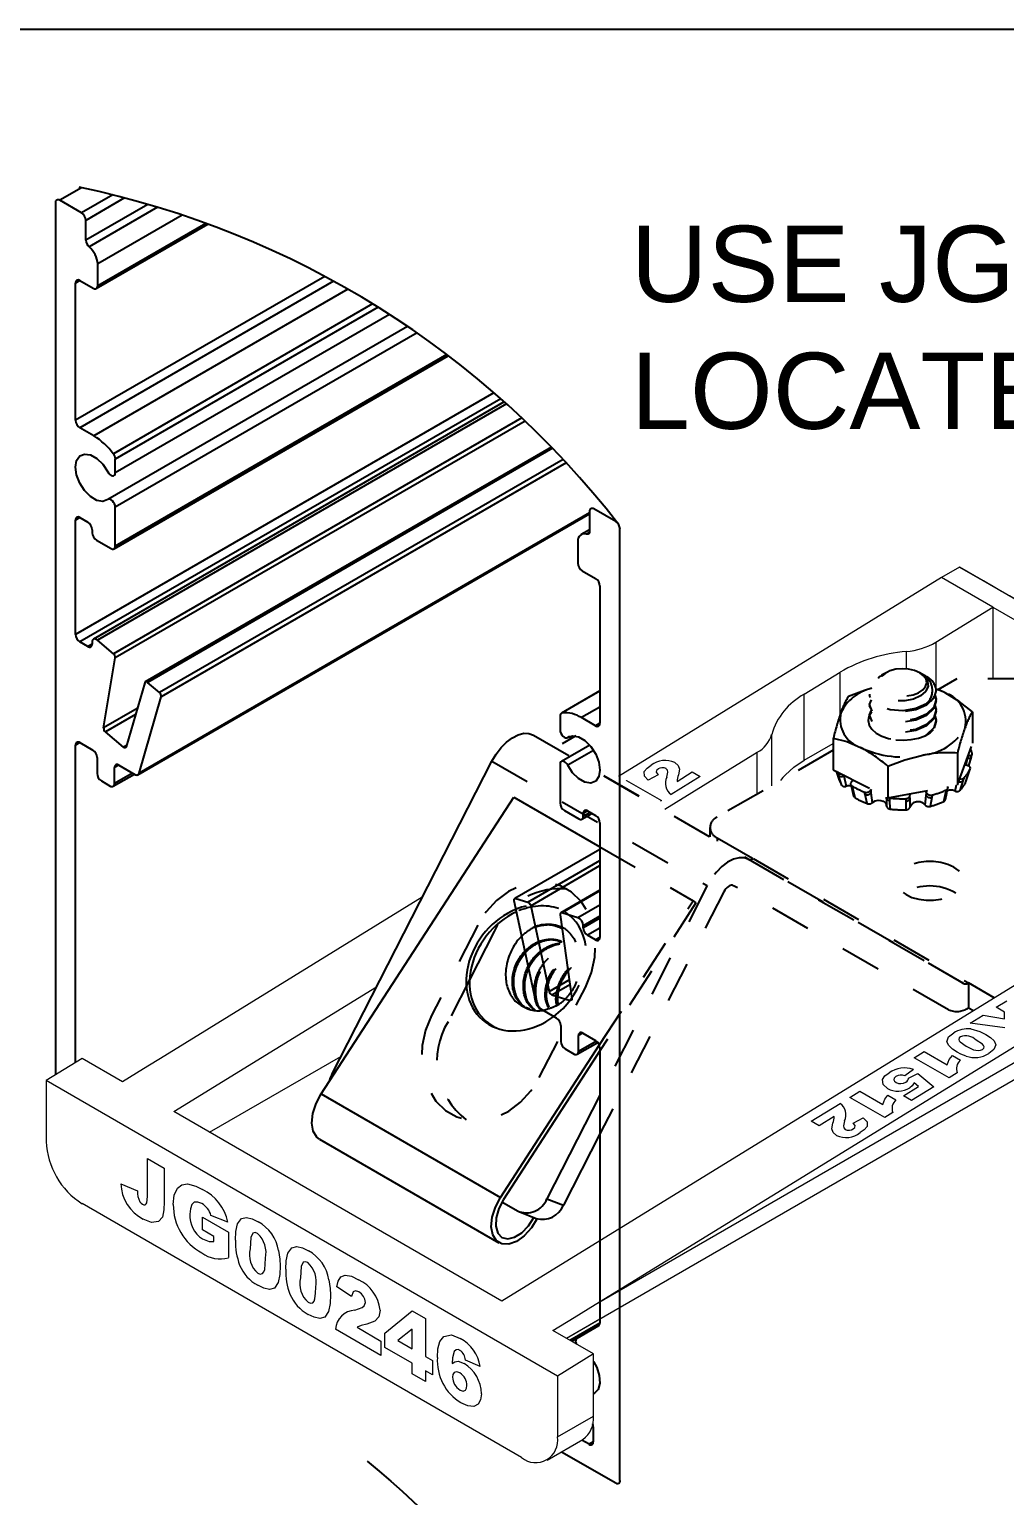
# Model space of a CAD drawing. Extents: x -0.1 to 11, y -13.6 to 0.
# Drawn here: x 5.874 to 8.277, y -3.611 to 0 of the extents above; entities that cross this region are included whole.
import ezdxf

# ---------------------------------------------------------------- set-up
doc = ezdxf.new("R2010")
doc.units = 0
doc.header["$LTSCALE"] = 0.5
doc.header["$MEASUREMENT"] = 0
doc.linetypes.add('HIDDEN2', pattern=[0.1875, 0.125, -0.0625])
for name, color, linetype in [('Brackets', 181, 'CONTINUOUS'), ('Dimension', 10, 'CONTINUOUS'), ('FAB DWG', 221, 'CONTINUOUS'), ('Hardware', 242, 'CONTINUOUS'), ('Housing', 150, 'CONTINUOUS')]:
    doc.layers.add(name, color=color, linetype=linetype)
doc.layers.add('Jig', color=41, linetype='CONTINUOUS', lineweight=13)
doc.layers.add('Text-Unprinted', color=131, linetype='CONTINUOUS', plot=False)
doc.styles.get("Standard").update_dxf_attribs({"font": 'arial.ttf'})

msp = doc.modelspace()

# ---------------------------------------------------------------- linework, layer by layer
at = {"layer": 'Brackets', "linetype": 'HIDDEN2', "transparency": 16777216}
for p, q in [((8.159, -1.5992), (8.1123, -1.6262)), ((8.3358, -1.5992), (8.159, -1.5992)), ((7.1164, -1.7379), (7.6467, -2.0442)), ((7.1164, -1.7379), (7.6456, -2.0432)), ((7.014, -1.8022), (7.5443, -2.1085)), ((7.8549, -1.7748), (7.569, -1.9399)), ((7.5507, -1.9654), (7.5507, -1.9884)), ((7.569, -1.991), (7.6574, -2.042)), ((7.569, -1.991), (7.569, -1.999)), ((7.6456, -2.0432), (8.176, -2.3495)), ((8.176, -2.3495), (7.6467, -2.0441)), ((7.6574, -2.042), (8.1878, -2.3483)), ((7.5443, -2.1085), (7.2799, -2.6249)), ((7.5848, -2.1243), (7.2799, -2.7198)), ((8.1386, -2.4142), (7.6093, -2.1088)), ((6.979, -2.2061), (6.8654, -2.4281)), ((6.9589, -2.3403), (6.9059, -2.4439)), ((7.1306, -2.5811), (7.2442, -2.3592)), ((8.1878, -2.3483), (8.1878, -2.4093)), ((8.2512, -2.3849), (8.1878, -2.3483)), ((8.1878, -2.4093), (8.2, -2.4164))]:
    msp.add_line(p, q, dxfattribs=at)
at = {"layer": 'Brackets', "transparency": 16777216}
for p, q in [((6.6192, -2.5734), (7.014, -1.8022)), ((7.0195, -2.2219), (6.9589, -2.3403)), ((7.2799, -2.6249), (7.1495, -2.8797)), ((7.2799, -2.7198), (7.19, -2.8955)), ((7.0387, -2.8875), (7.0769, -2.9096)), ((7.1495, -2.8797), (7.19, -2.8955)), ((7.0826, -2.9123), (7.123, -2.9282))]:
    msp.add_line(p, q, dxfattribs=at)
at = {"layer": 'Brackets', "transparency": 16777216, "flags": 128}
for points in [[(7.014, -1.8022), (7.0243, -1.7847), (7.0365, -1.7688), (7.05, -1.7552), (7.0642, -1.7446), (7.0786, -1.7373), (7.0924, -1.7336), (7.1052, -1.7338), (7.1164, -1.7379)], [(6.6192, -2.5734), (6.6145, -2.5847), (6.6126, -2.5916)]]:
    msp.add_lwpolyline(points, dxfattribs=at)
at = {"layer": 'Brackets', "linetype": 'HIDDEN2', "transparency": 16777216, "flags": 128}
for points in [[(7.6467, -2.0442), (7.6356, -2.0401), (7.6228, -2.0399), (7.6089, -2.0436), (7.5945, -2.0509), (7.5803, -2.0615), (7.5668, -2.0751), (7.5546, -2.091), (7.5443, -2.1085)], [(8.1514, -2.063), (8.1369, -2.0563), (8.1201, -2.0517), (8.102, -2.0493), (8.0834, -2.0493), (8.0653, -2.0517), (8.0485, -2.0563), (8.034, -2.063), (8.0224, -2.0714), (8.0143, -2.0811), (8.0102, -2.0916), (8.0102, -2.1023), (8.0143, -2.1128), (8.0224, -2.1224), (8.034, -2.1308), (8.0485, -2.1375), (8.0653, -2.1422), (8.0834, -2.1446), (8.102, -2.1446), (8.1201, -2.1422), (8.1369, -2.1375), (8.1514, -2.1308), (8.163, -2.1224), (8.171, -2.1128), (8.1752, -2.1023), (8.1752, -2.0916), (8.171, -2.0811), (8.163, -2.0714), (8.1514, -2.063)], [(7.2442, -2.3592), (7.259, -2.3229), (7.2674, -2.2848), (7.269, -2.2467), (7.2637, -2.2101), (7.2517, -2.1767), (7.2336, -2.1479), (7.2102, -2.1251), (7.1825, -2.1091), (7.1517, -2.1006), (7.1191, -2.1002), (7.0862, -2.1077), (7.0544, -2.1228), (7.0252, -2.145), (6.9996, -2.1731), (6.979, -2.2061)], [(7.6094, -2.1088), (7.6067, -2.1079), (7.6036, -2.1078), (7.6003, -2.1087), (7.5968, -2.1105), (7.5934, -2.113), (7.5902, -2.1163), (7.5873, -2.1201), (7.5848, -2.1243)], [(6.8654, -2.4281), (6.8506, -2.4643), (6.8422, -2.5024), (6.8406, -2.5405), (6.8459, -2.5771), (6.8579, -2.6105), (6.876, -2.6393), (6.8994, -2.6622), (6.9271, -2.6782), (6.9579, -2.6866), (6.9905, -2.687), (7.0234, -2.6795), (7.0552, -2.6644), (7.0844, -2.6422), (7.11, -2.6141), (7.1306, -2.5811)]]:
    msp.add_lwpolyline(points, dxfattribs=at)
at = {"layer": 'Brackets', "linetype": 'HIDDEN2', "transparency": 16777216}
for centre, radius, start, end in [((7.5787, -1.9654), 0.0273, 110.806, 249.194), ((7.6505, -2.0324), 0.0119, 245.7156, 305.6315), ((7.1799, -2.2914), 0.1748, 83.5437, 148.9794), ((8.0927, -2.2313), 0.122, 58.335, 121.665), ((8.1809, -2.3387), 0.0119, 245.7156, 305.6315), ((8.159, -2.3691), 0.0495, 245.7156, 305.6315), ((7.0609, -2.5401), 0.1824, 148.1816, 232.7832)]:
    msp.add_arc(centre, radius, start, end, dxfattribs=at)
at = {"layer": 'Brackets', "transparency": 16777216}
for centre, radius, start, end in [((7.1799, -2.2914), 0.1748, 148.9794, 156.5747), ((7.0989, -2.86), 0.0543, 246.0622, 338.7961), ((7.1385, -2.875), 0.0554, 253.7609, 338.2675)]:
    msp.add_arc(centre, radius, start, end, dxfattribs=at)
at = {"layer": 'Dimension', "transparency": 16777216}
msp.add_arc((5.5343, -2.6078), 2.2667, 37.756, 78.2279, dxfattribs=at)
msp.add_open_spline([(6.7068, -3.5261), (7.3459, -4.046), (7.3512, -5.4429), (7.3565, -6.8397), (8.2659, -7.1652)], degree=3, knots=[0.24279, 0.24279, 0.24279, 0.24279, 1, 2, 2, 2, 2], dxfattribs=at)
at = {"layer": 'Hardware', "linetype": 'HIDDEN2', "transparency": 16777216}
for p, q in [((7.985, -1.5843), (7.974, -1.5907)), ((8.0699, -1.5855), (8.0678, -1.5843)), ((8.0825, -1.5928), (8.0709, -1.5861)), ((8.0881, -1.6146), (8.0881, -1.6114)), ((7.9444, -1.6369), (7.9444, -1.6401)), ((8.1084, -1.6529), (8.1084, -1.6497)), ((7.9444, -1.6625), (7.9444, -1.6656)), ((7.9444, -1.688), (7.9444, -1.6912)), ((8.1084, -1.6784), (8.1084, -1.6752)), ((8.1978, -1.6803), (8.1978, -1.7582)), ((8.1084, -1.7039), (8.1032, -1.7202)), ((8.1084, -1.7039), (8.1084, -1.7007)), ((7.8549, -1.7452), (7.8549, -1.8231)), ((8.1608, -1.8602), (8.1978, -1.7582)), ((8.1608, -1.7823), (8.1608, -1.8602)), ((8.1822, -1.8114), (8.1856, -1.7955)), ((8.1856, -1.7955), (8.1881, -1.7879)), ((8.1856, -1.7918), (8.1856, -1.7955)), ((8.1881, -1.7879), (8.1871, -1.7878)), ((8.1947, -1.7912), (8.1877, -1.8136)), ((8.1946, -1.7929), (8.197, -1.7853)), ((7.8549, -1.8231), (7.9894, -1.8926)), ((7.8618, -1.8267), (7.8685, -1.8465)), ((7.864, -1.8278), (7.8655, -1.8302)), ((7.8678, -1.8371), (7.8655, -1.8302)), ((7.8761, -1.8619), (7.8678, -1.8371)), ((7.8802, -1.8362), (7.8809, -1.8383)), ((7.8809, -1.8365), (7.8809, -1.8383)), ((7.8809, -1.8383), (7.8866, -1.8641)), ((7.9894, -1.8147), (7.9894, -1.8926)), ((8.1816, -1.8532), (8.1897, -1.8288)), ((8.1825, -1.8114), (8.1849, -1.8123)), ((8.1897, -1.8288), (8.1921, -1.8216)), ((8.1897, -1.8288), (8.1899, -1.8283)), ((8.1899, -1.8283), (8.1923, -1.8212)), ((7.8975, -1.8594), (7.8995, -1.866)), ((7.9001, -1.8626), (7.902, -1.8691)), ((7.9008, -1.8521), (7.9027, -1.8507)), ((7.902, -1.8691), (7.9078, -1.8917)), ((7.9027, -1.8507), (7.9046, -1.8488)), ((7.947, -1.8724), (7.9458, -1.8742)), ((7.9458, -1.8742), (7.947, -1.8805)), ((7.948, -1.8712), (7.947, -1.8724)), ((7.947, -1.8724), (7.947, -1.8805)), ((7.9894, -1.8926), (8.1608, -1.8602)), ((8.132, -1.8792), (8.1337, -1.8728)), ((8.1357, -1.8752), (8.1374, -1.8688)), ((8.155, -1.8758), (8.1582, -1.8607)), ((8.1742, -1.8505), (8.1664, -1.8747)), ((8.1763, -1.8439), (8.1742, -1.8505)), ((7.933, -1.8844), (7.9318, -1.8782)), ((7.9384, -1.9067), (7.933, -1.8844)), ((7.947, -1.8805), (7.9507, -1.9045)), ((7.9851, -1.8904), (7.9853, -1.8921)), ((7.9862, -1.9129), (7.9862, -1.9108)), ((7.9912, -1.8923), (7.9927, -1.8926)), ((7.9927, -1.8926), (7.9933, -1.8987)), ((7.9933, -1.8987), (7.9943, -1.9199)), ((8.034, -1.9005), (8.0343, -1.8944)), ((8.0343, -1.9217), (8.034, -1.9005)), ((8.0435, -1.8841), (8.0438, -1.8861)), ((8.0435, -1.8932), (8.0438, -1.8871)), ((8.0435, -1.8922), (8.0437, -1.9154)), ((8.081, -1.9102), (8.084, -1.8865)), ((8.084, -1.8784), (8.084, -1.8865)), ((8.0848, -1.8803), (8.084, -1.8784)), ((8.084, -1.8865), (8.0848, -1.8803)), ((8.0973, -1.8916), (8.0931, -1.9134)), ((8.0982, -1.8855), (8.0973, -1.8916)), ((8.1272, -1.9013), (8.132, -1.8792)), ((7.2799, -2.0133), (7.5094, -2.1459)), ((7.2785, -2.5017), (7.5094, -2.1459)), ((7.5162, -2.1513), (7.2799, -2.5155))]:
    msp.add_line(p, q, dxfattribs=at)
at = {"layer": 'Hardware', "transparency": 16777216}
for p, q in [((6.5934, -2.6211), (7.0675, -1.8906)), ((7.0675, -1.8906), (7.2799, -2.0133)), ((7.0354, -2.8764), (7.2785, -2.5017)), ((7.2799, -2.5155), (7.0422, -2.8818)), ((7.2741, -2.5245), (7.0422, -2.8818)), ((6.5934, -2.6211), (7.0354, -2.8764)), ((6.5892, -2.7326), (7.0311, -2.9879))]:
    msp.add_line(p, q, dxfattribs=at)
at = {"layer": 'Hardware', "linetype": 'HIDDEN2', "ltscale": 0.5, "transparency": 16777216}
msp.add_line((7.5094, -2.1459), (7.5162, -2.1513), dxfattribs=at)
at = {"layer": 'Hardware', "linetype": 'HIDDEN2', "transparency": 16777216, "flags": 128}
for points in [[(8.0678, -1.5843), (8.0551, -1.5788), (8.0403, -1.5754), (8.0244, -1.5744), (8.0087, -1.576), (7.9943, -1.58), (7.9823, -1.586), (7.9735, -1.5937), (7.9687, -1.6025), (7.9681, -1.6117), (7.9719, -1.6207), (7.9797, -1.6287), (7.991, -1.6352), (8.0049, -1.6397), (8.0204, -1.6419), (8.0363, -1.6416), (8.0515, -1.6388), (8.0649, -1.6337), (8.0754, -1.6268), (8.0822, -1.6185), (8.0849, -1.6094), (8.0833, -1.6002), (8.0774, -1.5917), (8.0678, -1.5843)], [(8.0698, -1.5857), (8.0812, -1.5944), (8.0873, -1.6052)], [(7.9497, -1.6228), (7.9317, -1.6278), (7.892, -1.6432)], [(8.0844, -1.6609), (8.0578, -1.6727), (8.0264, -1.6779), (7.995, -1.6759), (7.9684, -1.6672), (7.9506, -1.6535), (7.9444, -1.6369), (7.9506, -1.6204), (7.9546, -1.6174)], [(8.0873, -1.6052), (8.0882, -1.6179), (8.0822, -1.6304), (8.0697, -1.6412), (8.0523, -1.6492), (8.031, -1.6536), (8.0089, -1.6538), (7.9878, -1.6498), (7.9705, -1.642), (7.9588, -1.6312), (7.9543, -1.6186), (7.9576, -1.6058), (7.9688, -1.594), (7.9743, -1.5912)], [(8.1084, -1.6274), (8.1022, -1.6471), (8.0844, -1.6641), (8.0578, -1.6759), (8.0264, -1.6811), (7.995, -1.6791), (7.9684, -1.6704), (7.9506, -1.6567), (7.9444, -1.6401)], [(8.1049, -1.6385), (8.1084, -1.6497), (8.1022, -1.6694), (8.0844, -1.6864), (8.0578, -1.6982), (8.0264, -1.7034), (7.995, -1.7014), (7.9684, -1.6928), (7.9506, -1.679), (7.9444, -1.6625), (7.9486, -1.6513)], [(8.1084, -1.6529), (8.1022, -1.6726), (8.0844, -1.6896), (8.0578, -1.7014), (8.0264, -1.7066), (7.995, -1.7046), (7.9684, -1.6959), (7.9506, -1.6822), (7.9444, -1.6656)], [(8.1306, -1.6341), (8.1259, -1.6317), (8.1104, -1.6254)], [(8.1306, -1.6341), (8.1145, -1.6268), (8.1106, -1.6253)], [(8.1978, -1.6803), (8.1649, -1.655), (8.1306, -1.6341)], [(7.9491, -1.6804), (7.9488, -1.6807), (7.9428, -1.6912), (7.941, -1.7022), (7.9435, -1.7132), (7.9501, -1.7235), (7.9606, -1.7328), (7.9743, -1.7404), (7.9907, -1.7462), (8.0089, -1.7496)], [(8.1049, -1.664), (8.1084, -1.6752), (8.1022, -1.6949), (8.0844, -1.7119), (8.0578, -1.7238), (8.0264, -1.729), (7.995, -1.7269), (7.9684, -1.7183), (7.9506, -1.7045), (7.9444, -1.688), (7.9486, -1.6768)], [(8.1084, -1.6784), (8.1022, -1.6981), (8.0844, -1.7151), (8.0578, -1.7269), (8.0264, -1.7321), (7.995, -1.7301), (7.9684, -1.7215), (7.9506, -1.7077), (7.9444, -1.6912)], [(8.0089, -1.7496), (8.0279, -1.7507), (8.0469, -1.7492), (8.0648, -1.7454), (8.0808, -1.7394), (8.0941, -1.7314), (8.104, -1.722), (8.11, -1.7115), (8.1118, -1.7005), (8.1093, -1.6895), (8.1073, -1.6855)], [(8.1049, -1.6896), (8.1084, -1.7007), (8.1022, -1.7204), (8.0844, -1.7374), (8.0833, -1.7379)], [(7.8549, -1.7452), (7.8879, -1.754), (7.9222, -1.7686)], [(7.9894, -1.8147), (8.0314, -1.7985), (8.0751, -1.7871)], [(8.1946, -1.7929), (8.1943, -1.7934), (8.1936, -1.7943), (8.1925, -1.795), (8.1911, -1.7955), (8.1894, -1.7958), (8.1876, -1.7958), (8.1856, -1.7955)], [(8.1881, -1.7879), (8.1912, -1.7882), (8.194, -1.7878), (8.196, -1.7868), (8.1971, -1.7852), (8.1971, -1.7837)], [(8.1791, -1.8099), (8.1808, -1.8108), (8.1825, -1.8114)], [(8.1921, -1.8216), (8.1925, -1.8195), (8.1917, -1.8173), (8.19, -1.8152), (8.1874, -1.8134), (8.1849, -1.8123)], [(7.9008, -1.8521), (7.8987, -1.8543), (7.8975, -1.8567), (7.8974, -1.859), (7.8985, -1.8612), (7.9001, -1.8626)], [(7.8994, -1.866), (7.9015, -1.8734), (7.905, -1.8881)], [(8.084, -1.8784), (8.0829, -1.8766), (8.0816, -1.8752)], [(8.1312, -1.8967), (8.1342, -1.8812), (8.1357, -1.8752)], [(7.9078, -1.8917), (7.906, -1.8899), (7.9053, -1.888)], [(7.9507, -1.9045), (7.9517, -1.9037), (7.958, -1.9002), (7.9651, -1.8985), (7.972, -1.8988), (7.978, -1.9008), (7.9826, -1.9043), (7.9855, -1.909), (7.9862, -1.9129)], [(7.9852, -1.8921), (7.9858, -1.8988), (7.9859, -1.9126)], [(8.0343, -1.8944), (8.0375, -1.8939), (8.0404, -1.8926), (8.0425, -1.8906), (8.0437, -1.8882), (8.0438, -1.8861)], [(8.0435, -1.8823), (8.0434, -1.8827), (8.0435, -1.8841)]]:
    msp.add_lwpolyline(points, dxfattribs=at)
at = {"layer": 'Hardware', "transparency": 16777216, "flags": 128}
for points in [[(6.5892, -2.7326), (6.5829, -2.7278), (6.5739, -2.7132), (6.5705, -2.6934), (6.5728, -2.67), (6.5807, -2.6451), (6.5934, -2.6211)], [(7.1255, -2.9286), (7.1111, -2.9517), (7.0935, -2.9709), (7.0744, -2.9846), (7.0554, -2.9914), (7.0384, -2.9909), (7.0248, -2.983), (7.0159, -2.9685), (7.0124, -2.9486), (7.0147, -2.9252), (7.0226, -2.9004), (7.0354, -2.8764)], [(7.0422, -2.8818), (7.0307, -2.9039), (7.0242, -2.9267), (7.0234, -2.9475), (7.0284, -2.9642), (7.0386, -2.9749), (7.053, -2.9784), (7.0699, -2.9745), (7.0875, -2.9634), (7.104, -2.9464), (7.1174, -2.9255)]]:
    msp.add_lwpolyline(points, dxfattribs=at)
at = {"layer": 'Hardware', "linetype": 'HIDDEN2', "transparency": 16777216}
for centre, radius, start, end in [((8.0549, -1.628), 0.0441, 311.9206, 69.3489), ((7.974, -1.7322), 0.112, 103.2647, 153.8488), ((8.0651, -1.633), 0.0437, 7.3504, 66.5129), ((8.0646, -1.7481), 0.202, 148.7311, 161.1566), ((8.0673, -1.6233), 0.0413, 294.392, 354.3131), ((8.1082, -1.7036), 0.073, 347.082, 72.098), ((8.499, -1.9024), 0.6629, 160.6581, 166.2851), ((7.9446, -1.6991), 0.073, 167.082, 252.098), ((8.3707, -1.7852), 0.2022, 148.7373, 161.1504), ((8.0642, -1.6557), 0.1318, 274.7572, 330.8868), ((8.8055, -1.9396), 0.6637, 160.6613, 166.282), ((8.0267, -1.546), 0.2459, 244.8434, 281.3464), ((7.7552, -2.0838), 0.3567, 48.961, 62.0855), ((8.1369, -2.1198), 0.3383, 85.9448, 100.5238), ((8.1349, -1.7965), 0.0635, 11.6398, 23.5409), ((7.8717, -1.8249), 0.00816, 221.0681, 283.97), ((7.8751, -1.8294), 0.0106, 226.3702, 303.2178), ((8.1166, -1.7846), 0.0841, 315.2106, 333.9173), ((7.9311, -1.8253), 0.0661, 198.7484, 213.6795), ((7.8829, -1.8552), 0.00961, 224.4484, 292.7177), ((7.8943, -1.8876), 0.0248, 79.9474, 108.0654), ((7.9047, -1.8644), 0.00545, 197.3537, 240.3933), ((7.9956, -1.708), 0.1817, 238.281, 249.4596), ((7.9361, -1.8667), 0.0123, 249.5503, 322.0105), ((8.0428, -1.6736), 0.219, 284.6674, 294.5358), ((8.1298, -1.8735), 0.00613, 291.2175, 343.6562), ((8.1318, -1.8675), 0.00564, 289.1804, 29.5335), ((8.1448, -1.8968), 0.0233, 64.1998, 112.4995), ((8.1597, -1.8659), 0.011, 244.3729, 307.3236), ((8.1676, -1.8418), 0.011, 249.6426, 307.3325), ((8.1699, -1.836), 0.0101, 248.4036, 308.9397), ((8.1108, -1.819), 0.0787, 314.9463, 334.1816), ((7.9976, -1.7473), 0.17, 238.1225, 249.6181), ((7.9374, -1.8729), 0.0123, 249.4103, 321.6909), ((7.9426, -1.8945), 0.0129, 250.8263, 309.0736), ((7.9932, -1.8907), 0.00804, 190.6521, 271.1222), ((7.9944, -1.9117), 0.00824, 188.5752, 269.4949), ((8.0264, -1.5995), 0.2951, 263.4453, 271.5323), ((8.0349, -1.8918), 0.00876, 263.9569, 350.4486), ((8.0639, -1.924), 0.022, 38.8746, 157.1028), ((8.0899, -1.9014), 0.0125, 225.0546, 284.8924), ((8.0939, -1.8804), 0.0117, 211.3124, 286.9661), ((8.0949, -1.8741), 0.0118, 211.5769, 286.2524), ((8.0417, -1.7151), 0.2049, 284.5274, 294.6758), ((8.1257, -1.8963), 0.00519, 287.3046, 355.9557), ((8.0264, -1.6458), 0.2761, 263.3307, 271.647), ((8.0349, -1.9123), 0.00939, 266.6653, 340.5305), ((7.1514, -2.2928), 0.0886, 60.8659, 113.3182)]:
    msp.add_arc(centre, radius, start, end, dxfattribs=at)
at = {"layer": 'Hardware', "transparency": 16777216}
msp.add_arc((7.1276, -2.3512), 0.0656, 240.8659, 293.3182, dxfattribs=at)
at = {"layer": 'Hardware', "linetype": 'HIDDEN2', "transparency": 16777216}
for centre, start_param, end_param in [((7.0985, -2.311), 4.398361, 7.233392), ((7.1067, -2.3142), 0.272577, 0.997851)]:
    msp.add_ellipse(centre, major_axis=(0.104, 0.1314), ratio=0.800922, start_param=start_param, end_param=end_param, dxfattribs=at)
at = {"layer": 'Hardware', "transparency": 16777216}
for centre, start_param, end_param in [((7.0985, -2.311), 0.950206, 4.398361), ((7.1067, -2.3142), 0.997851, 3.349142)]:
    msp.add_ellipse(centre, major_axis=(0.104, 0.1314), ratio=0.800922, start_param=start_param, end_param=end_param, dxfattribs=at)
for points, knots in [([(7.0877, -2.2328), (7.0867, -2.2338), (7.0761, -2.2441), (7.0601, -2.268), (7.0479, -2.306), (7.0466, -2.3436), (7.0568, -2.3758), (7.0744, -2.398), (7.0891, -2.4053), (7.0957, -2.4085)], [0.1480916, 0.1480916, 0.1480916, 0.1480916, 0.1647208, 0.3275624, 0.4753921, 0.6227618, 0.76701, 0.8960152, 1, 1, 1, 1]), ([(7.0957, -2.4085), (7.0884, -2.4026), (7.0735, -2.3906), (7.0634, -2.3598), (7.0642, -2.3248), (7.0763, -2.2931), (7.0893, -2.2759), (7.0956, -2.2694)], [0, 0, 0, 0, 0.0991864, 0.2010034, 0.2987541, 0.3996789, 0.475252, 0.475252, 0.475252, 0.475252]), ([(7.1074, -2.4123), (7.1046, -2.4116), (7.0928, -2.4088), (7.0774, -2.3908), (7.0666, -2.3614), (7.0677, -2.326), (7.0792, -2.2957), (7.0912, -2.2792), (7.0965, -2.2734)], [0, 0, 0, 0, 0.0390555, 0.163136, 0.2905072, 0.4127915, 0.5390467, 0.6207705, 0.6207705, 0.6207705, 0.6207705]), ([(7.1187, -2.4151), (7.1129, -2.4103), (7.0997, -2.3994), (7.0905, -2.3703), (7.0913, -2.3371), (7.0988, -2.3158), (7.1037, -2.3064)], [0, 0, 0, 0, 0.1125789, 0.2574927, 0.3966192, 0.5197711, 0.5197711, 0.5197711, 0.5197711]), ([(7.1216, -2.4159), (7.116, -2.4113), (7.1029, -2.4005), (7.0939, -2.3717), (7.0946, -2.3399), (7.1011, -2.3202), (7.1049, -2.3121)], [0, 0, 0, 0, 0.1109143, 0.2583663, 0.3999295, 0.5059506, 0.5059506, 0.5059506, 0.5059506]), ([(7.1349, -2.4149), (7.1331, -2.4133), (7.1242, -2.4052), (7.1204, -2.3904), (7.1191, -2.378), (7.119, -2.3771)], [0, 0, 0, 0, 0.0420623, 0.2125743, 0.2264185, 0.2264185, 0.2264185, 0.2264185])]:
    msp.add_open_spline(points, degree=3, knots=knots, dxfattribs=at)
at = {"layer": 'Hardware', "linetype": 'HIDDEN2', "transparency": 16777216}
msp.add_open_spline([(7.1164, -2.2114), (7.1064, -2.218), (7.0965, -2.2245), (7.0877, -2.2328)], degree=3, dxfattribs=at)
for points, knots in [([(7.1164, -2.2114), (7.1309, -2.2074), (7.1552, -2.2009), (7.1769, -2.2095), (7.1855, -2.213)], [0, 0, 0, 0, 0.6018359, 1, 1, 1, 1]), ([(7.1536, -2.4115), (7.1619, -2.4086), (7.1786, -2.4028), (7.2016, -2.3827), (7.2203, -2.3554), (7.2312, -2.3221), (7.233, -2.2867), (7.225, -2.2524), (7.2102, -2.2285), (7.1982, -2.2185), (7.1946, -2.2154)], [0, 0, 0, 0, 0.115119, 0.232058, 0.365374, 0.498579, 0.632057, 0.780954, 0.933044, 1, 1, 1, 1]), ([(7.0956, -2.2694), (7.0977, -2.2672), (7.1084, -2.257), (7.1309, -2.2433), (7.1639, -2.2383), (7.1943, -2.2475), (7.2191, -2.269), (7.2268, -2.2909), (7.2308, -2.3019)], [0.475252, 0.475252, 0.475252, 0.475252, 0.5006037, 0.5983544, 0.7001713, 0.7993577, 0.8985442, 1, 1, 1, 1]), ([(7.0965, -2.2734), (7.0993, -2.2702), (7.1107, -2.259), (7.1342, -2.2449), (7.1641, -2.2391), (7.1808, -2.2455), (7.1874, -2.2481)], [0.6207705, 0.6207705, 0.6207705, 0.6207705, 0.6653018, 0.7875862, 0.9149574, 1, 1, 1, 1]), ([(7.1037, -2.3064), (7.1045, -2.3049), (7.1112, -2.2925), (7.1279, -2.2721), (7.1578, -2.2546), (7.183, -2.2484), (7.1953, -2.2525), (7.1975, -2.2533)], [0.5197711, 0.5197711, 0.5197711, 0.5197711, 0.5402633, 0.6839073, 0.8230338, 0.9679476, 1, 1, 1, 1]), ([(7.1049, -2.3121), (7.1063, -2.3091), (7.1136, -2.2951), (7.1313, -2.2734), (7.1612, -2.256), (7.1854, -2.2497), (7.1967, -2.2533), (7.198, -2.2537)], [0.5059506, 0.5059506, 0.5059506, 0.5059506, 0.5460895, 0.6922495, 0.8338128, 0.9812648, 1, 1, 1, 1]), ([(7.119, -2.3771), (7.1181, -2.367), (7.1187, -2.3451), (7.1316, -2.3113), (7.1549, -2.2832), (7.1822, -2.2652), (7.2007, -2.2639), (7.2085, -2.2633)], [0.2264185, 0.2264185, 0.2264185, 0.2264185, 0.3762767, 0.5452947, 0.7143127, 0.878015, 1, 1, 1, 1]), ([(7.1366, -2.4145), (7.1355, -2.4135), (7.1272, -2.4058), (7.1213, -2.3819), (7.1217, -2.3475), (7.135, -2.3126), (7.1583, -2.2845), (7.1851, -2.2668), (7.203, -2.2654), (7.2103, -2.2649)], [0, 0, 0, 0, 0.029005, 0.203405, 0.37084, 0.543711, 0.716583, 0.884018, 1, 1, 1, 1]), ([(7.1528, -2.4087), (7.1503, -2.4028), (7.1438, -2.3877), (7.1458, -2.3564), (7.1585, -2.3219), (7.1821, -2.2942), (7.204, -2.2782), (7.2169, -2.2766), (7.2193, -2.2764)], [0, 0, 0, 0, 0.128715, 0.331853, 0.541586, 0.75132, 0.954458, 1, 1, 1, 1]), ([(7.1551, -2.4069), (7.153, -2.402), (7.147, -2.3878), (7.1493, -2.3577), (7.1619, -2.3232), (7.1855, -2.2956), (7.2066, -2.2798), (7.2186, -2.2783), (7.22, -2.2781)], [0, 0, 0, 0, 0.110858, 0.322257, 0.540522, 0.758786, 0.970186, 1, 1, 1, 1]), ([(7.1741, -2.4028), (7.1739, -2.4022), (7.1702, -2.3921), (7.1734, -2.3666), (7.1856, -2.3331), (7.2057, -2.3068), (7.2218, -2.2982), (7.2277, -2.2951)], [0, 0, 0, 0, 0.0159127, 0.2846907, 0.5621964, 0.839702, 1, 1, 1, 1]), ([(7.1769, -2.4016), (7.1764, -2.3907), (7.1755, -2.3683), (7.1894, -2.3342), (7.209, -2.3081), (7.2252, -2.2995), (7.2311, -2.2964)], [0, 0, 0, 0, 0.2682893, 0.5522016, 0.8361138, 1, 1, 1, 1])]:
    msp.add_open_spline(points, degree=3, knots=knots, dxfattribs=at)
at = {"layer": 'Housing', "transparency": 16777216}
for p, q in [((6.0028, -0.3901), (5.9492, -0.421)), ((5.9386, -0.4271), (5.9386, -2.5749)), ((6.003, -0.4521), (5.9492, -0.421)), ((6.0797, -0.4077), (6.003, -0.4521)), ((6.1091, -0.4153), (6.0136, -0.4704)), ((6.1662, -0.431), (6.0136, -0.5192)), ((6.1902, -0.4381), (6.0215, -0.5356)), ((6.2509, -0.4574), (6.0427, -0.5776)), ((6.0136, -0.5192), (6.0136, -0.4704)), ((6.0393, -0.638), (6.3139, -0.4794)), ((6.3094, -0.4778), (6.0427, -0.6318)), ((6.0427, -0.6318), (6.0427, -0.5776)), ((6.6019, -0.6083), (5.9881, -0.9628)), ((5.9987, -0.6186), (5.9881, -0.6247)), ((5.9881, -0.9628), (5.9881, -0.6247)), ((5.9987, -0.6186), (6.0314, -0.6375)), ((6.6238, -0.6202), (5.9987, -0.9812)), ((6.659, -0.6399), (6.0334, -1.0012)), ((6.7201, -0.6761), (6.0813, -1.045)), ((6.7334, -0.6843), (6.0862, -1.0581)), ((6.7616, -0.7022), (6.0862, -1.0923)), ((6.806, -0.7315), (6.0681, -1.1577)), ((6.8294, -0.7476), (6.0862, -1.1768)), ((6.0831, -1.2793), (6.9065, -0.8037)), ((6.9027, -0.8008), (6.0862, -1.2725)), ((7.0187, -0.8948), (5.9881, -1.49)), ((7.0355, -0.9096), (5.9987, -1.5084)), ((7.0442, -0.9173), (6.0323, -1.5017)), ((7.0497, -0.9222), (6.0422, -1.5042)), ((7.0874, -0.9569), (6.0819, -1.5377)), ((7.0956, -0.9646), (6.0862, -1.5477)), ((6.0334, -1.0012), (5.9987, -0.9812)), ((7.1607, -1.029), (6.1601, -1.6069)), ((7.1634, -1.0318), (6.1654, -1.6082)), ((6.0862, -1.0923), (6.0862, -1.0581)), ((7.1893, -1.059), (6.1951, -1.6333)), ((7.1972, -1.0675), (6.1992, -1.6438)), ((6.0862, -1.2725), (6.0862, -1.1768)), ((7.2545, -1.1909), (6.1447, -1.8319)), ((7.2545, -1.1871), (7.2545, -1.2359)), ((7.3188, -1.212), (7.2651, -1.181)), ((5.9987, -1.2022), (5.9881, -1.2084)), ((5.9881, -1.49), (5.9881, -1.2084)), ((5.9987, -1.2022), (6.0186, -1.2137)), ((6.142, -1.8356), (7.2545, -1.1931)), ((6.0292, -1.2321), (6.0292, -1.2395)), ((6.0398, -1.2579), (6.0756, -1.2786)), ((7.2253, -1.2606), (7.2253, -1.3148)), ((7.2545, -1.2323), (7.2337, -1.2443)), ((7.2541, -1.2388), (7.2466, -1.2432)), ((7.3294, -3.5735), (7.3294, -1.2304)), ((7.2366, -1.3336), (7.2693, -1.3524)), ((7.2799, -1.3708), (7.2799, -1.7089)), ((6.0186, -1.5198), (5.9987, -1.5084)), ((6.0292, -1.5137), (6.0186, -1.5198)), ((6.0292, -1.5086), (6.0292, -1.5137)), ((6.0819, -1.5377), (6.0422, -1.5042)), ((6.0573, -1.7201), (6.0862, -1.5477)), ((6.1587, -1.6089), (6.1129, -1.767)), ((6.1951, -1.6333), (6.1654, -1.6082)), ((6.1447, -1.8319), (6.1992, -1.6438)), ((7.2799, -1.6293), (7.185, -1.6841)), ((7.2799, -1.6297), (7.1868, -1.6835)), ((6.1404, -1.6721), (6.0573, -1.7201)), ((6.1361, -1.687), (6.0616, -1.73)), ((7.1819, -1.691), (7.1819, -1.7251)), ((7.2799, -1.6689), (7.2347, -1.695)), ((7.2693, -1.715), (7.2347, -1.695)), ((6.1062, -1.7677), (6.0616, -1.73)), ((7.2799, -1.7089), (7.2693, -1.715)), ((5.9987, -1.7564), (5.9881, -1.7625)), ((5.9881, -2.5444), (5.9881, -1.7625)), ((5.9987, -1.7564), (6.0306, -1.7748)), ((6.114, -1.7632), (6.1062, -1.7677)), ((7.2547, -1.7625), (7.185, -1.8028)), ((7.2207, -1.7401), (7.1872, -1.7594)), ((7.2, -1.7442), (7.2053, -1.7412)), ((7.205, -1.7413), (7.2005, -1.7439)), ((6.0412, -1.7932), (6.0412, -1.8323)), ((7.2643, -1.7755), (7.2005, -1.8124)), ((6.0812, -1.8641), (6.1332, -1.8341)), ((6.0949, -1.8119), (6.0843, -1.8181)), ((6.0843, -1.8573), (6.0843, -1.8181)), ((6.1288, -1.8315), (6.0843, -1.8573)), ((6.0949, -1.812), (6.1345, -1.8348)), ((7.1819, -1.8096), (7.1819, -1.9053)), ((6.0518, -1.8507), (6.0737, -1.8634)), ((7.1925, -1.9236), (7.2283, -1.9443)), ((7.2358, -1.9451), (7.2603, -1.9309)), ((7.2495, -1.9246), (7.2389, -1.9307)), ((7.256, -1.9284), (7.2389, -1.9382)), ((7.2389, -1.9382), (7.2389, -1.9307)), ((7.2495, -1.9246), (7.2693, -1.9361)), ((7.2799, -1.9544), (7.2799, -2.2361)), ((7.2799, -2.0194), (7.0703, -2.1405)), ((7.1027, -2.1495), (7.2799, -2.0471)), ((7.1094, -2.158), (7.2799, -2.0594)), ((7.2799, -2.12), (7.1835, -2.1757)), ((7.2799, -2.1214), (7.1862, -2.1755)), ((7.1233, -2.397), (7.0688, -2.1461)), ((7.073, -2.1403), (7.1027, -2.1495)), ((7.1094, -2.158), (7.1552, -2.369)), ((7.2799, -2.1567), (7.2259, -2.1879)), ((7.1819, -2.1805), (7.2108, -2.3863)), ((7.2259, -2.1879), (7.1862, -2.1755)), ((7.2799, -2.1836), (7.2389, -2.2073)), ((7.2799, -2.1887), (7.2389, -2.2124)), ((7.2389, -2.2124), (7.2389, -2.2073)), ((7.2799, -2.2132), (7.2495, -2.2308)), ((7.2693, -2.2422), (7.2495, -2.2308)), ((7.2799, -2.2361), (7.2693, -2.2422)), ((7.1552, -2.369), (7.2044, -2.3406)), ((7.1619, -2.3774), (7.206, -2.352)), ((7.1619, -2.3774), (7.2065, -2.3913)), ((7.1732, -2.4347), (7.1335, -2.4118)), ((7.2107, -2.3888), (7.2065, -2.3913)), ((7.1838, -2.4531), (7.1838, -2.4923)), ((7.2375, -2.4719), (7.2269, -2.478)), ((7.2269, -2.5172), (7.2269, -2.478)), ((7.2375, -2.4719), (7.2693, -2.4902)), ((7.1944, -2.5106), (7.2163, -2.5233)), ((7.2238, -2.524), (7.2745, -2.4948)), ((7.2712, -2.4916), (7.2269, -2.5172)), ((7.2799, -2.5086), (7.2799, -3.1858)), ((7.2799, -3.1857), (7.2058, -3.2285)), ((7.2776, -3.1921), (7.2102, -3.231)), ((7.2774, -3.1922), (7.2102, -3.2311)), ((7.2773, -3.1924), (7.2232, -3.2236)), ((7.2768, -3.1927), (7.2232, -3.2236)), ((7.2637, -3.4416), (7.2637, -3.4783)), ((7.2531, -3.4844), (7.235, -3.474)), ((7.2637, -3.4783), (7.2531, -3.4844)), ((7.1856, -3.5026), (7.3188, -3.5796))]:
    msp.add_line(p, q, dxfattribs=at)
at = {"layer": 'Housing', "transparency": 16777216, "flags": 128}
for points in [[(6.0676, -1.158), (6.0555, -1.1624), (6.0407, -1.1599), (6.0251, -1.1506), (6.0105, -1.1359), (5.9986, -1.1174), (5.9908, -1.0972), (5.9881, -1.0779), (5.9908, -1.0617), (5.9986, -1.0506), (6.0105, -1.0458), (6.0251, -1.0479), (6.0407, -1.0567), (6.0555, -1.0712), (6.0676, -1.0896)], [(6.0676, -1.0896), (6.07, -1.0934), (6.073, -1.0965), (6.0762, -1.0987), (6.0793, -1.0998), (6.0821, -1.0996), (6.0843, -1.0982), (6.0857, -1.0957), (6.0862, -1.0923)], [(6.0862, -1.1768), (6.0857, -1.1729), (6.0843, -1.1687), (6.0821, -1.1648), (6.0793, -1.1614), (6.0762, -1.1588), (6.073, -1.1573), (6.07, -1.1571), (6.0676, -1.158)], [(7.2545, -1.2359), (7.2543, -1.2378), (7.2539, -1.2395), (7.2532, -1.2409), (7.2523, -1.2421), (7.2511, -1.2429), (7.2497, -1.2433), (7.2482, -1.2434), (7.2466, -1.2432)], [(6.0422, -1.5042), (6.0398, -1.5025), (6.0374, -1.5014), (6.0352, -1.501), (6.0332, -1.5013), (6.0315, -1.5023), (6.0302, -1.5039), (6.0294, -1.506), (6.0292, -1.5086)], [(6.1654, -1.6082), (6.1644, -1.6074), (6.1633, -1.6069), (6.1622, -1.6066), (6.1613, -1.6066), (6.1604, -1.6068), (6.1597, -1.6073), (6.1591, -1.608), (6.1587, -1.6089)], [(7.1819, -1.7251), (7.1824, -1.729), (7.1838, -1.7332), (7.186, -1.7371), (7.1888, -1.7406), (7.1919, -1.7431), (7.1951, -1.7446), (7.1981, -1.7449), (7.2005, -1.7439)], [(6.1129, -1.767), (6.1125, -1.7679), (6.1119, -1.7686), (6.1112, -1.7691), (6.1103, -1.7693), (6.1093, -1.7693), (6.1083, -1.769), (6.1072, -1.7684), (6.1062, -1.7677)], [(7.2005, -1.7439), (7.2126, -1.7395), (7.2273, -1.7421), (7.243, -1.7513), (7.2576, -1.766), (7.2695, -1.7846), (7.2772, -1.8047), (7.2799, -1.824), (7.2772, -1.8402), (7.2695, -1.8514), (7.2576, -1.8562), (7.243, -1.854), (7.2273, -1.8452), (7.2126, -1.8307), (7.2005, -1.8124)], [(7.2005, -1.8124), (7.1981, -1.8086), (7.1951, -1.8054), (7.1919, -1.8032), (7.1888, -1.8022), (7.186, -1.8023), (7.1838, -1.8038), (7.1824, -1.8063), (7.1819, -1.8096)], [(6.1345, -1.8348), (6.1362, -1.8357), (6.1379, -1.8362), (6.1395, -1.8363), (6.1409, -1.8361), (6.1422, -1.8355), (6.1433, -1.8346), (6.1441, -1.8334), (6.1447, -1.8319)], [(7.0688, -2.1461), (7.0686, -2.1446), (7.0686, -2.1433), (7.0689, -2.1422), (7.0694, -2.1413), (7.0701, -2.1406), (7.0709, -2.1402), (7.0719, -2.1401), (7.073, -2.1403)], [(7.1862, -2.1755), (7.1852, -2.1753), (7.1842, -2.1754), (7.1834, -2.1757), (7.1828, -2.1763), (7.1823, -2.1771), (7.1819, -2.1781), (7.1818, -2.1792), (7.1819, -2.1805)], [(7.2108, -2.3863), (7.2109, -2.3876), (7.2107, -2.3887), (7.2104, -2.3897), (7.2099, -2.3905), (7.2093, -2.3911), (7.2084, -2.3914), (7.2075, -2.3915), (7.2065, -2.3913)], [(7.2232, -3.2236), (7.2213, -3.2255), (7.2203, -3.2284), (7.2202, -3.232), (7.2211, -3.2361), (7.2216, -3.2376)], [(7.2638, -3.2801), (7.272, -3.2952), (7.2785, -3.3153), (7.2797, -3.334), (7.2756, -3.3491), (7.2667, -3.3586), (7.2638, -3.36)]]:
    msp.add_lwpolyline(points, dxfattribs=at)
at = {"layer": 'Housing', "transparency": 16777216}
for centre, radius, start, end in [((5.9451, -0.4261), 0.00655, 50.7624, 189.2023), ((5.9905, -0.4715), 0.0231, 2.6115, 57.3885), ((6.0371, -0.518), 0.0235, 182.9393, 228.4633), ((5.9785, -0.5837), 0.0646, 5.4287, 48.2258), ((5.9946, -0.6237), 0.00655, 50.7607, 189.202), ((6.0357, -0.6318), 0.00708, 233.3427, 0.2212), ((6.0112, -0.9618), 0.0231, 182.6115, 237.3885), ((5.9465, -1.1443), 0.1674, 36.3892, 58.7394), ((6.0634, -1.0592), 0.0229, 2.5487, 38.3373), ((7.2609, -1.1861), 0.00655, 50.7624, 189.2023), ((5.9946, -1.2073), 0.00655, 50.7624, 189.2023), ((6.0061, -1.2331), 0.0231, 2.6115, 57.3885), ((7.3064, -1.2315), 0.0231, 2.6115, 57.3885), ((6.0522, -1.2385), 0.0231, 182.6115, 237.3885), ((7.2418, -1.259), 0.0166, 73.184, 185.6711), ((6.0797, -1.2735), 0.00655, 230.7624, 9.2023), ((7.2516, -1.3117), 0.0265, 186.6222, 235.5126), ((7.2569, -1.3719), 0.0231, 2.6114, 57.3893), ((6.0112, -1.489), 0.0231, 182.6115, 237.3885), ((6.0227, -1.5148), 0.00655, 230.7624, 9.2023), ((6.0743, -1.5469), 0.0119, 356.1807, 50.4223), ((6.1879, -1.6422), 0.0115, 351.8253, 51.1924), ((7.1885, -1.6899), 0.0067, 104.8712, 188.711), ((7.1942, -1.7577), 0.0746, 57.1798, 95.7375), ((6.0692, -1.7209), 0.0119, 176.1807, 230.4223), ((7.2735, -1.7099), 0.00655, 230.7624, 9.2023), ((5.9946, -1.7615), 0.00655, 50.7624, 189.2023), ((6.0181, -1.7942), 0.0231, 2.6115, 57.3885), ((6.0642, -1.8313), 0.0231, 182.6115, 237.3885), ((6.0908, -1.817), 0.00655, 50.7624, 189.2023), ((6.0778, -1.8583), 0.00655, 230.7624, 9.2023), ((7.2049, -1.9042), 0.0231, 182.6115, 237.3885), ((7.2324, -1.9393), 0.00655, 230.7624, 9.2023), ((7.2454, -1.9297), 0.00655, 50.7624, 189.2023), ((7.2569, -1.9555), 0.0231, 2.6115, 57.3885), ((7.0979, -2.1602), 0.0117, 10.9309, 66.0498), ((7.2169, -2.2079), 0.022, 1.5978, 65.9278), ((7.2619, -2.2114), 0.0231, 182.6115, 237.3885), ((7.2735, -2.2372), 0.00655, 230.7624, 9.2023), ((7.1666, -2.3668), 0.0117, 190.9309, 246.0498), ((7.1463, -2.3921), 0.0235, 192.2143, 237.0616), ((7.1607, -2.4541), 0.0231, 2.6115, 57.3885), ((7.2334, -2.4769), 0.00655, 50.7624, 189.2023), ((7.2569, -2.5097), 0.0231, 2.6115, 57.3885), ((7.2068, -2.4912), 0.0231, 182.6115, 237.3885), ((7.2204, -2.5182), 0.00655, 230.7624, 9.2023), ((7.2724, -3.1865), 0.00754, 305.6763, 5.6243), ((7.2438, -3.442), 0.0199, 1.273, 22.9735), ((7.2572, -3.4794), 0.00655, 230.7624, 9.2023), ((7.323, -3.5745), 0.00655, 230.7624, 9.2023)]:
    msp.add_arc(centre, radius, start, end, dxfattribs=at)
at = {"layer": 'Jig', "linetype": 'Continuous', "transparency": 16777216}
for p, q in [((8.1659, -1.3244), (8.1217, -1.35)), ((9.2266, -1.9371), (8.1659, -1.3244)), ((8.1659, -1.3244), (8.2101, -1.3499)), ((8.1217, -1.35), (7.3261, -1.8396)), ((8.2481, -1.423), (8.1217, -1.35)), ((8.1075, -1.5095), (8.2481, -1.423)), ((8.2481, -1.423), (9.056, -1.8896)), ((8.2481, -1.423), (8.2481, -1.5992)), ((8.1075, -1.5095), (8.1075, -1.622)), ((8.0349, -1.5748), (8.0349, -1.5321)), ((7.7831, -1.6374), (7.8715, -1.583)), ((7.8715, -1.6884), (7.8715, -1.583)), ((7.7831, -1.8), (7.7831, -1.6374)), ((7.703, -1.7364), (7.703, -1.8625)), ((7.7831, -1.8), (7.8549, -1.7585)), ((7.4402, -1.9202), (7.6674, -1.7804)), ((7.6674, -1.8831), (7.6674, -1.7804)), ((7.4237, -1.8356), (7.3987, -1.8488)), ((7.5272, -1.8403), (7.4556, -1.8843)), ((7.4699, -1.8519), (7.5074, -1.8288)), ((7.5074, -1.8288), (7.5272, -1.8403)), ((7.3444, -1.8502), (7.3455, -1.8496)), ((7.3455, -1.8496), (7.4314, -1.8992)), ((7.4314, -1.8992), (7.4295, -1.9004)), ((7.2685, -3.1405), (9.1824, -1.9626)), ((7.2685, -3.1405), (9.2708, -1.9841)), ((9.2449, -2.0413), (7.1976, -3.2237)), ((6.8424, -2.1373), (6.2078, -2.5279)), ((8.4753, -2.247), (7.038, -3.1316)), ((6.2301, -2.665), (6.7297, -2.3575)), ((8.256, -2.4083), (8.2824, -2.392)), ((8.2765, -2.4202), (8.256, -2.4083)), ((8.1921, -2.4476), (8.2244, -2.4278)), ((8.2773, -2.4586), (8.1921, -2.4476)), ((8.2244, -2.4278), (8.2768, -2.4369)), ((8.2768, -2.4369), (8.2765, -2.4202)), ((8.0544, -2.5324), (8.0787, -2.5175)), ((8.0787, -2.5175), (8.1354, -2.5502)), ((8.1481, -2.5273), (8.1679, -2.5388)), ((6.0042, -2.5345), (5.9158, -2.5889)), ((6.1037, -2.592), (6.0042, -2.5345)), ((6.3185, -2.716), (6.6417, -2.5293)), ((8.0522, -2.5613), (8.0313, -2.5768)), ((8.1404, -2.582), (8.0544, -2.5324)), ((7.1754, -3.3164), (5.9158, -2.5889)), ((5.9158, -2.5889), (5.9158, -2.7387)), ((8.0403, -2.5824), (8.0628, -2.5714)), ((8.065, -2.6034), (8.0542, -2.5945)), ((8.0628, -2.5714), (8.1029, -2.6038)), ((8.1602, -2.5698), (8.1404, -2.582)), ((7.8958, -2.63), (7.92, -2.6151)), ((7.9818, -2.6796), (7.8958, -2.63)), ((7.92, -2.6151), (7.9768, -2.6478)), ((7.9895, -2.6249), (8.0093, -2.6364)), ((8.028, -2.6262), (8.065, -2.6034)), ((8.0479, -2.6376), (8.028, -2.6262)), ((8.1029, -2.6038), (8.0479, -2.6376)), ((7.038, -3.1316), (6.2301, -2.665)), ((7.8, -2.689), (7.8716, -2.6449)), ((8.0016, -2.6674), (7.9818, -2.6796)), ((7.8198, -2.7004), (7.8, -2.689)), ((7.8573, -2.6773), (7.8198, -2.7004)), ((7.9036, -2.6936), (7.9285, -2.6804)), ((6.1651, -2.7806), (6.2064, -2.8045)), ((6.1651, -2.8743), (6.1651, -2.7806)), ((6.2064, -2.8045), (6.2064, -2.8873)), ((6.0997, -2.8426), (6.141, -2.8601)), ((7.087, -3.5172), (6.0042, -2.8918)), ((6.3011, -2.9566), (6.3011, -2.9248)), ((6.3011, -2.9248), (6.3648, -2.9616)), ((6.3631, -2.9374), (6.3218, -2.9208)), ((6.3287, -2.9725), (6.3011, -2.9566)), ((6.3287, -2.9853), (6.3287, -2.9725)), ((6.3648, -2.9616), (6.3648, -3.0247)), ((6.6679, -3.1207), (6.6317, -3.0966)), ((6.7505, -3.2104), (6.8177, -3.1555)), ((6.8177, -3.1555), (6.8504, -3.1744)), ((6.8504, -3.1744), (6.8504, -3.2679)), ((7.2799, -3.1762), (7.1976, -3.2237)), ((6.7402, -3.2659), (6.6283, -3.2012)), ((6.6816, -3.1962), (6.7402, -3.2301)), ((6.7505, -3.246), (6.7505, -3.2104)), ((6.8177, -3.2009), (6.7823, -3.2285)), ((6.8177, -3.249), (6.8177, -3.2009)), ((7.2638, -3.262), (7.1643, -3.2045)), ((6.7402, -3.2301), (6.7402, -3.2659)), ((6.8177, -3.2848), (6.7505, -3.246)), ((6.7823, -3.2285), (6.8177, -3.249)), ((6.8177, -3.3106), (6.8177, -3.2848)), ((6.8504, -3.2679), (6.8676, -3.2778)), ((6.8676, -3.2778), (6.8676, -3.3136)), ((6.9847, -3.2926), (6.9486, -3.2769)), ((7.2638, -3.262), (7.1754, -3.3164)), ((7.2638, -3.4151), (7.2638, -3.262)), ((7.2638, -3.4151), (7.2638, -3.262)), ((6.8504, -3.3295), (6.8177, -3.3106)), ((6.8676, -3.3136), (6.8504, -3.3037)), ((6.8504, -3.3037), (6.8504, -3.3295)), ((7.1754, -3.3164), (7.1754, -3.4662)), ((7.1754, -3.4662), (7.2638, -3.4151)), ((7.1496, -3.5234), (7.238, -3.4723))]:
    msp.add_line(p, q, dxfattribs=at)
at = {"layer": 'Jig', "linetype": 'Continuous', "transparency": 16777216, "flags": 128}
for points in [[(8.2328, -1.3631), (8.2246, -1.3583), (8.2169, -1.3539), (8.2101, -1.3499)], [(8.3066, -1.4057), (8.2888, -1.3954), (8.2691, -1.384), (8.2487, -1.3722), (8.2328, -1.3631)], [(7.4647, -1.8054), (7.4728, -1.8128), (7.4757, -1.8216), (7.4734, -1.8357)], [(7.7372, -1.8356), (7.7579, -1.817), (7.7831, -1.8)], [(7.3987, -1.8488), (7.3894, -1.8389), (7.3892, -1.8275), (7.3961, -1.8193), (7.406, -1.8123)], [(7.4232, -1.8215), (7.4191, -1.8252), (7.4185, -1.8296), (7.4237, -1.8356)], [(7.4448, -1.8415), (7.4471, -1.8293), (7.4464, -1.8245), (7.4427, -1.8203)], [(8.1603, -2.5186), (8.1487, -2.5111), (8.1393, -2.5027), (8.1344, -2.493), (8.139, -2.4812), (8.1514, -2.4714)], [(8.168, -2.4809), (8.1647, -2.4838), (8.1637, -2.4872), (8.1648, -2.4905), (8.1673, -2.4935), (8.1822, -2.5037)], [(8.1933, -2.4615), (8.2156, -2.4677), (8.2305, -2.4751)], [(8.2221, -2.512), (8.2254, -2.5091), (8.2264, -2.5057), (8.225, -2.5024), (8.2222, -2.4994), (8.2071, -2.4891)], [(8.2305, -2.4751), (8.2419, -2.4825), (8.2511, -2.4909), (8.2552, -2.5007), (8.2501, -2.5123), (8.2378, -2.522)], [(8.1354, -2.5502), (8.1406, -2.5371), (8.1481, -2.5273)], [(8.1823, -2.5285), (8.1694, -2.5234), (8.1603, -2.5186)], [(8.1822, -2.5037), (8.2003, -2.5126), (8.2114, -2.5148), (8.2172, -2.5141), (8.2221, -2.512)], [(6.2078, -2.5279), (6.1557, -2.5599), (6.1037, -2.592)], [(7.9882, -2.6085), (7.9775, -2.5982), (7.9759, -2.5861), (7.982, -2.577), (7.9923, -2.5693)], [(8.0091, -2.5787), (8.0048, -2.5825), (8.0037, -2.587), (8.0057, -2.5903), (8.0094, -2.5931)], [(8.0334, -2.5927), (8.0367, -2.5901), (8.0387, -2.5878)], [(8.0387, -2.5878), (8.04, -2.5848), (8.0403, -2.5824)], [(8.0542, -2.5945), (8.0492, -2.6016), (8.0431, -2.6064)], [(7.9768, -2.6478), (7.982, -2.6347), (7.9895, -2.6249)], [(7.8626, -2.7238), (7.8544, -2.7164), (7.8515, -2.7076), (7.8538, -2.6935)], [(7.8825, -2.6878), (7.8802, -2.7), (7.8809, -2.7047), (7.8845, -2.7089)], [(7.9041, -2.7077), (7.9081, -2.704), (7.9088, -2.6997), (7.9036, -2.6936)], [(7.9285, -2.6804), (7.9379, -2.6903), (7.938, -2.7017), (7.9312, -2.7099), (7.9212, -2.7169)], [(6.2288, -2.8939), (6.2313, -2.8712), (6.2395, -2.8537), (6.2503, -2.8455), (6.2643, -2.8433)], [(6.2643, -2.8433), (6.2844, -2.8486), (6.3008, -2.857)], [(6.1468, -2.8873), (6.1501, -2.8909), (6.153, -2.8929)], [(6.153, -2.8929), (6.1565, -2.8944), (6.1597, -2.8943), (6.162, -2.8926), (6.1634, -2.8897), (6.1651, -2.8743)], [(6.2064, -2.8873), (6.2057, -2.9071), (6.2023, -2.9249), (6.1928, -2.9361), (6.1753, -2.9382), (6.155, -2.9298)], [(6.2991, -2.8918), (6.2893, -2.8878), (6.2807, -2.8883), (6.2745, -2.8936), (6.271, -2.9044), (6.2701, -2.9173)], [(6.3821, -2.9818), (6.3831, -2.9606), (6.3872, -2.9417), (6.3969, -2.9286), (6.409, -2.9259), (6.4232, -2.9291), (6.4381, -2.9363)], [(6.301, -2.9784), (6.317, -2.9846), (6.3287, -2.9853)], [(6.4368, -2.9654), (6.4305, -2.9631), (6.4253, -2.9643), (6.4202, -2.9748), (6.4182, -3.0032)], [(6.437, -3.0629), (6.4432, -3.0652), (6.4485, -3.064), (6.452, -3.06), (6.4541, -3.0542), (6.4557, -3.0407), (6.4561, -3.0262)], [(6.4885, -3.0074), (6.4916, -3.0288), (6.4923, -3.045)], [(6.506, -3.0534), (6.5071, -3.0322), (6.5112, -3.0133), (6.5208, -3.0002), (6.533, -2.9975), (6.5472, -3.0007), (6.562, -3.0079)], [(6.4923, -3.045), (6.4912, -3.0664), (6.4873, -3.0856), (6.4782, -3.0997), (6.4663, -3.1032), (6.452, -3.1), (6.4371, -3.0928)], [(6.5608, -3.037), (6.5545, -3.0347), (6.5493, -3.0359), (6.5442, -3.0464), (6.5422, -3.0748)], [(6.6317, -3.0966), (6.6349, -3.0823), (6.6415, -3.0716), (6.6524, -3.0675), (6.6683, -3.0706), (6.6851, -3.079)], [(6.561, -3.1345), (6.5672, -3.1368), (6.5724, -3.1356), (6.576, -3.1316), (6.578, -3.1258), (6.5797, -3.1123), (6.5801, -3.0978)], [(6.6125, -3.079), (6.6155, -3.1004), (6.6162, -3.1166)], [(6.6162, -3.1166), (6.6152, -3.138), (6.6112, -3.1572), (6.6022, -3.1713), (6.5903, -3.1748), (6.576, -3.1716), (6.5611, -3.1644)], [(6.6861, -3.1093), (6.6781, -3.1066), (6.6719, -3.109), (6.6679, -3.1207)], [(6.6762, -3.154), (6.6939, -3.1479), (6.6996, -3.1433), (6.7023, -3.1352)], [(7.1643, -3.2045), (7.2164, -3.1725), (7.2685, -3.1405)], [(6.7385, -3.154), (6.735, -3.1707), (6.7257, -3.1812), (6.7054, -3.1888)], [(6.7054, -3.1888), (6.6915, -3.1919), (6.6816, -3.1962)], [(6.8797, -3.2707), (6.8809, -3.2496), (6.8855, -3.2312), (6.8955, -3.2185), (6.914, -3.2152), (6.9359, -3.2238)], [(6.9212, -3.2557), (6.9172, -3.2713), (6.9159, -3.285)], [(6.9159, -3.285), (6.9228, -3.2813), (6.9309, -3.28), (6.9457, -3.2851)], [(6.9353, -3.2533), (6.9304, -3.2513), (6.9261, -3.2515), (6.9212, -3.2557)], [(6.9348, -3.3086), (6.9271, -3.3059), (6.9207, -3.3076), (6.9179, -3.3122), (6.9171, -3.3188)], [(6.9354, -3.3507), (6.9429, -3.3533), (6.9488, -3.3513), (6.9513, -3.3465), (6.952, -3.3399)], [(6.9882, -3.3597), (6.9861, -3.3747), (6.9798, -3.3856), (6.9696, -3.391), (6.9542, -3.3895), (6.9376, -3.3819)]]:
    msp.add_lwpolyline(points, dxfattribs=at)
at = {"layer": 'Jig', "linetype": 'Continuous', "transparency": 16777216}
for centre, radius, start, end in [((8.0216, -1.3615), 0.1711, 274.4661, 300.1423), ((8.0654, -1.9176), 0.3867, 94.5224, 120.086), ((7.8615, -1.7828), 0.1651, 118.3209, 163.6848), ((7.6334, -1.7164), 0.0724, 297.9992, 344.0066), ((7.441, -1.8575), 0.0572, 65.5916, 127.7797), ((7.434, -1.8388), 0.0205, 64.7524, 121.91), ((7.4754, -1.8565), 0.0342, 153.9141, 234.5831), ((7.5197, -1.8543), 0.0499, 158.1608, 177.2465), ((7.8467, -1.9433), 0.1536, 135.476, 142.6185), ((8.1861, -2.5247), 0.0636, 83.499, 123.0865), ((8.1811, -2.5153), 0.0368, 45.2467, 110.9621), ((8.2036, -2.4693), 0.0629, 250.1979, 302.9823), ((8.0303, -2.6256), 0.0679, 71.1505, 123.9731), ((8.1848, -2.5594), 0.0267, 129.2902, 202.8458), ((8.022, -2.6001), 0.0251, 68.3467, 121.0504), ((8.021, -2.5736), 0.0227, 239.0883, 302.9665), ((8.0139, -2.5596), 0.0552, 242.365, 302.0366), ((7.8518, -2.6727), 0.0342, 333.9189, 54.5783), ((8.0262, -2.6571), 0.0267, 129.2902, 202.8458), ((7.8077, -2.675), 0.0497, 338.129, 357.2783), ((7.8932, -2.6903), 0.0205, 244.7952, 301.8672), ((6.1078, -2.73), 0.1921, 182.6115, 237.3885), ((7.8862, -2.6717), 0.0572, 245.5918, 307.7794), ((6.202, -2.8388), 0.1025, 182.1253, 242.6497), ((6.1858, -2.8647), 0.0451, 174.2158, 210.1382), ((6.2504, -2.9604), 0.1151, 11.5449, 63.9903), ((6.3647, -2.894), 0.1359, 179.9587, 241.1096), ((6.3357, -2.9225), 0.0658, 175.4446, 238.2125), ((6.2766, -2.9328), 0.0468, 14.8442, 61.2801), ((6.3893, -3.0243), 0.1006, 9.6717, 61.024), ((6.544, -2.9859), 0.162, 178.5593, 200.6005), ((6.3929, -3.0128), 0.0646, 348.0309, 47.1709), ((6.344, -2.9513), 0.0764, 233.9865, 285.8706), ((6.4758, -3.0179), 0.0594, 165.6917, 229.2671), ((6.5133, -3.0959), 0.1006, 9.6717, 61.024), ((6.4857, -3.0042), 0.1011, 202.5356, 241.2292), ((6.6679, -3.0575), 0.162, 178.5593, 200.6005), ((6.5168, -3.0844), 0.0646, 348.0309, 47.1709), ((6.5998, -3.0895), 0.0594, 165.6917, 229.2671), ((6.6463, -3.1631), 0.0926, 5.6438, 65.2376), ((6.6097, -3.0758), 0.1011, 202.5356, 241.2292), ((6.6696, -3.1377), 0.0328, 4.4414, 59.9274), ((6.6794, -3.2052), 0.0513, 93.6137, 175.5769), ((6.8898, -3.3083), 0.0963, 9.3753, 61.3386), ((6.9995, -3.2789), 0.1201, 176.0669, 238.99), ((6.9182, -3.2784), 0.0304, 2.9908, 55.8925), ((6.8978, -3.3618), 0.0904, 1.3266, 58.0098), ((6.9548, -3.3184), 0.0377, 180.6214, 239.0399), ((6.9161, -3.3394), 0.036, 359.0657, 58.6433), ((7.2013, -3.4213), 0.0628, 305.6987, 5.6224), ((7.2013, -3.4213), 0.0628, 305.6987, 5.6224), ((7.1216, -3.4749), 0.0546, 230.7624, 9.2023)]:
    msp.add_arc(centre, radius, start, end, dxfattribs=at)
at = {"layer": 'Text-Unprinted', "ltscale": 0.5, "transparency": 16777216}
msp.add_lwpolyline([(-0.025, 0), (10.9985, 0), (10.9985, -13.5594), (-0.025, -13.5594)], close=True, dxfattribs=at)

# ---------------------------------------------------------------- texts
at = {"layer": 'FAB DWG', "ltscale": 0.5, "transparency": 16777216, "insert": (7.3562, -0.7351), "char_height": 0.18751, "attachment_point": 4}
msp.add_mtext_dynamic_manual_height_columns('\\A1;USE JG00246 TO\\PLOCATE BK01512', width=5.873587, gutter_width=0.4688, heights=[0], dxfattribs=at)

doc.saveas('drawing.dxf')
